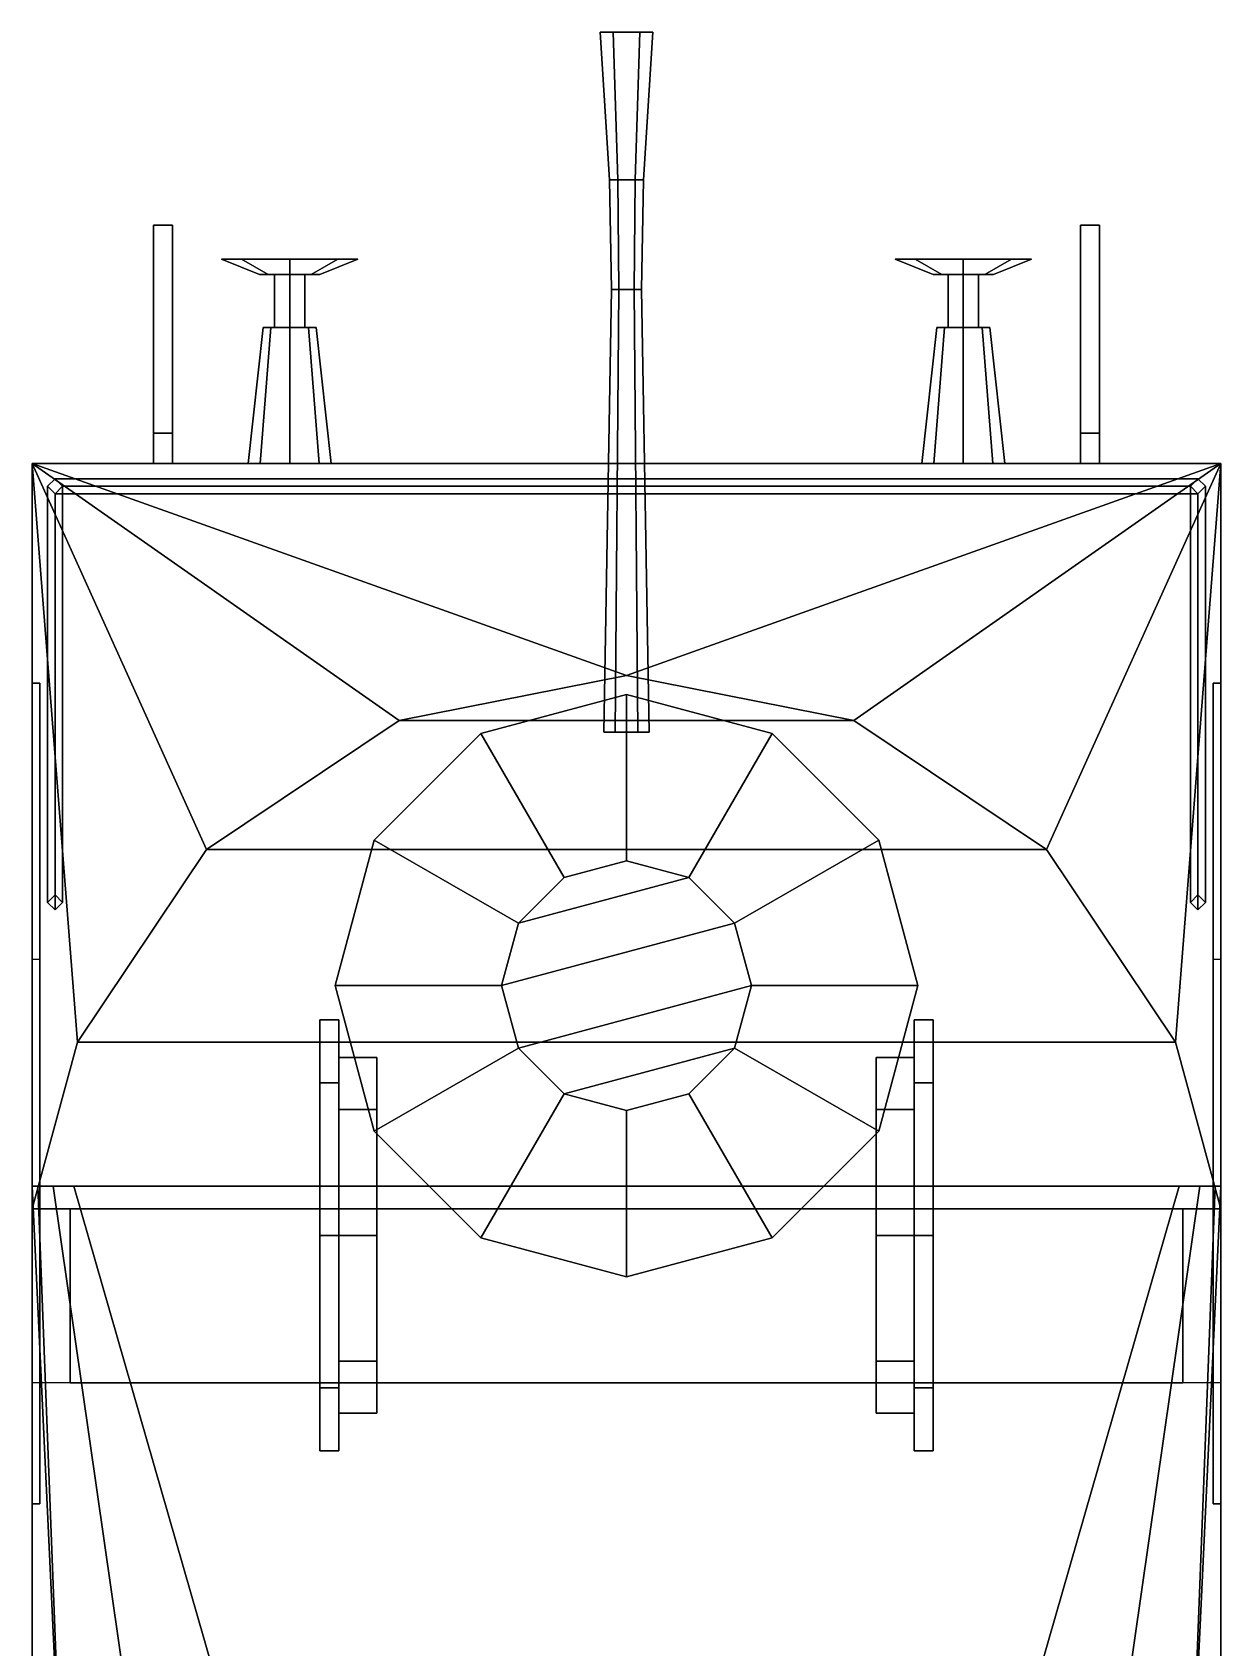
# Model space of a CAD drawing. Extents: x -1.78 to 1.78, y -3.93 to 5.07.
# Drawn here: x -1.57 to 1.57, y 0.8 to 5.07 of the extents above; entities that cross this region are included whole.
import ezdxf

# ---------------------------------------------------------------- set-up
doc = ezdxf.new("R2010")
doc.units = 0
doc.layers.get('0').update_dxf_attribs({"linetype": 'CONTINUOUS'})
for name, color, linetype in [('BARREL', 1, 'CONTINUOUS'), ('BUFFER', 1, 'CONTINUOUS'), ('TURRET', 2, 'CONTINUOUS'), ('WHEELS', 2, 'CONTINUOUS')]:
    doc.layers.add(name, color=color, linetype=linetype)

msp = doc.modelspace()

# ---------------------------------------------------------------- linework, layer by layer
for points in [[(-1.25, 4.56, 0.54), (-1.25, 4.56, 0.54), (-1.25, 4.01, 1.32), (-1.25, 4.56, 1.14)], [(-1.2, 4.56, 1.14), (-1.2, 4.56, 0.54), (-1.25, 4.56, 0.54), (-1.25, 4.56, 1.14)], [(-1.25, 4.56, 1.14), (-1.25, 4.01, 1.32), (-1.2, 4.01, 1.32), (-1.2, 4.56, 1.14)], [(-1.25, 4.56, 0.54), (-1.25, 3.93, 0.54), (-1.25, 3.93, 1.32), (-1.25, 4.01, 1.32)], [(-1.2, 4.01, 1.32), (-1.2, 4.56, 0.54), (-1.2, 4.56, 0.54), (-1.2, 4.56, 1.14)], [(-1.2, 3.93, 1.32), (-1.2, 3.93, 0.54), (-1.2, 4.56, 0.54), (-1.2, 4.01, 1.32)], [(1.2, 4.56, 0.54), (1.2, 4.56, 0.54), (1.2, 4.01, 1.32), (1.2, 4.56, 1.14)], [(1.25, 4.56, 1.14), (1.25, 4.56, 0.54), (1.2, 4.56, 0.54), (1.2, 4.56, 1.14)], [(1.2, 4.56, 1.14), (1.2, 4.01, 1.32), (1.25, 4.01, 1.32), (1.25, 4.56, 1.14)], [(1.2, 4.56, 0.54), (1.2, 3.93, 0.54), (1.2, 3.93, 1.32), (1.2, 4.01, 1.32)], [(1.25, 4.01, 1.32), (1.25, 4.56, 0.54), (1.25, 4.56, 0.54), (1.25, 4.56, 1.14)], [(1.25, 3.93, 1.32), (1.25, 3.93, 0.54), (1.25, 4.56, 0.54), (1.25, 4.01, 1.32)], [(-1.25, 4.01, 1.32), (-1.25, 3.93, 1.32), (-1.2, 3.93, 1.32), (-1.2, 4.01, 1.32)], [(1.2, 4.01, 1.32), (1.2, 3.93, 1.32), (1.25, 3.93, 1.32), (1.25, 4.01, 1.32)], [(-1.57, 3.93, 0.88), (-1.57, -3.39, 0.88), (-1.57, 1.5, 1.13), (-1.57, 3.93, 1.13)], [(-1.57, 3.93, 1.13), (0, 3.37, 1.13), (0, 3.37, 1.13), (1.57, 3.93, 1.13)], [(1.57, 3.93, 1.13), (1.57, 3.93, 0.88), (-1.57, 3.93, 0.88), (-1.57, 3.93, 1.13)], [(-1.57, 3.93, 1.13), (-1.1102, 2.9102, 1.13), (-1.1102, 2.9102, 1.13), (-0.6008, 3.2505, 1.13)], [(-1.57, 3.93, 1.13), (-0.6008, 3.2505, 1.13), (-0.6008, 3.2505, 1.13), (0, 3.37, 1.13)], [(-1.57, 3.93, 1.13), (-1.57, 1.96, 1.13), (-1.57, 1.96, 1.13), (-1.4505, 2.4008, 1.13)], [(-1.57, 3.93, 1.13), (-1.4505, 2.4008, 1.13), (-1.4505, 2.4008, 1.13), (-1.1102, 2.9102, 1.13)], [(0, 3.37, 1.13), (0.6008, 3.2505, 1.13), (0.6008, 3.2505, 1.13), (1.57, 3.93, 1.13)], [(0.6008, 3.2505, 1.13), (1.1102, 2.9102, 1.13), (1.1102, 2.9102, 1.13), (1.57, 3.93, 1.13)], [(1.1102, 2.9102, 1.13), (1.4505, 2.4008, 1.13), (1.4505, 2.4008, 1.13), (1.57, 3.93, 1.13)], [(1.4505, 2.4008, 1.13), (1.57, 1.96, 1.13), (1.57, 1.96, 1.13), (1.57, 3.93, 1.13)], [(1.57, 1.5, 1.13), (1.57, -3.39, 0.88), (1.57, 3.93, 0.88), (1.57, 3.93, 1.13)], [(-1.51, 3.89, 1.13), (-1.53, 3.87, 1.13), (-1.53, 3.87, 1.72), (-1.51, 3.89, 1.72)], [(-1.49, 3.87, 1.13), (-1.51, 3.89, 1.13), (-1.51, 3.89, 1.72), (-1.49, 3.87, 1.72)], [(1.49, 3.87, 1.42), (1.51, 3.89, 1.4), (-1.51, 3.89, 1.4), (-1.49, 3.87, 1.42)], [(1.51, 3.89, 1.4), (1.49, 3.87, 1.38), (-1.49, 3.87, 1.38), (-1.51, 3.89, 1.4)], [(1.49, 3.87, 1.72), (1.51, 3.89, 1.7), (-1.51, 3.89, 1.7), (-1.49, 3.87, 1.72)], [(1.51, 3.89, 1.7), (1.49, 3.87, 1.68), (-1.49, 3.87, 1.68), (-1.51, 3.89, 1.7)], [(1.51, 3.89, 1.13), (1.49, 3.87, 1.13), (1.49, 3.87, 1.72), (1.51, 3.89, 1.72)], [(1.53, 3.87, 1.13), (1.51, 3.89, 1.13), (1.51, 3.89, 1.72), (1.53, 3.87, 1.72)], [(-1.53, 3.87, 1.13), (-1.51, 3.85, 1.13), (-1.51, 3.85, 1.72), (-1.53, 3.87, 1.72)], [(-1.53, 2.77, 1.4), (-1.51, 2.79, 1.42), (-1.51, 3.85, 1.42), (-1.53, 3.87, 1.4)], [(-1.51, 2.79, 1.38), (-1.53, 2.77, 1.4), (-1.53, 3.87, 1.4), (-1.51, 3.85, 1.38)], [(-1.53, 2.77, 1.7), (-1.51, 2.75, 1.72), (-1.51, 3.85, 1.72), (-1.53, 3.87, 1.7)], [(-1.51, 2.79, 1.68), (-1.53, 2.77, 1.7), (-1.53, 3.87, 1.7), (-1.51, 3.85, 1.68)], [(-1.51, 3.85, 1.13), (-1.49, 3.87, 1.13), (-1.49, 3.87, 1.72), (-1.51, 3.85, 1.72)], [(1.51, 3.85, 1.4), (1.49, 3.87, 1.42), (-1.49, 3.87, 1.42), (-1.51, 3.85, 1.4)], [(1.49, 3.87, 1.38), (1.51, 3.85, 1.4), (-1.51, 3.85, 1.4), (-1.49, 3.87, 1.38)], [(1.51, 3.85, 1.7), (1.49, 3.87, 1.72), (-1.49, 3.87, 1.72), (-1.51, 3.85, 1.7)], [(1.49, 3.87, 1.68), (1.51, 3.85, 1.7), (-1.51, 3.85, 1.7), (-1.49, 3.87, 1.68)], [(-1.51, 2.75, 1.72), (-1.49, 2.77, 1.7), (-1.49, 3.87, 1.7), (-1.51, 3.85, 1.72)], [(-1.49, 2.77, 1.7), (-1.51, 2.79, 1.68), (-1.51, 3.85, 1.68), (-1.49, 3.87, 1.7)], [(-1.49, 3.87, 1.7), (-1.51, 3.85, 1.7), (-1.51, 3.85, 1.72), (-1.49, 3.87, 1.72)], [(-1.51, 2.79, 1.42), (-1.49, 2.77, 1.4), (-1.49, 3.85, 1.4), (-1.51, 3.85, 1.42)], [(-1.49, 2.77, 1.4), (-1.51, 2.79, 1.38), (-1.51, 3.85, 1.38), (-1.49, 3.85, 1.4)], [(1.49, 3.87, 1.13), (1.51, 3.85, 1.13), (1.51, 3.85, 1.72), (1.49, 3.87, 1.72)], [(1.49, 2.77, 1.4), (1.51, 2.79, 1.42), (1.51, 3.85, 1.42), (1.49, 3.87, 1.4)], [(1.51, 2.79, 1.38), (1.49, 2.77, 1.4), (1.49, 3.87, 1.4), (1.51, 3.85, 1.38)], [(1.49, 2.77, 1.7), (1.51, 2.75, 1.72), (1.51, 3.85, 1.72), (1.49, 3.87, 1.7)], [(1.51, 2.79, 1.68), (1.49, 2.77, 1.7), (1.49, 3.87, 1.7), (1.51, 3.85, 1.68)], [(1.51, 3.85, 1.13), (1.53, 3.87, 1.13), (1.53, 3.87, 1.72), (1.51, 3.85, 1.72)], [(1.51, 2.79, 1.42), (1.53, 2.77, 1.4), (1.53, 3.87, 1.4), (1.51, 3.85, 1.42)], [(1.53, 2.77, 1.4), (1.51, 2.79, 1.38), (1.51, 3.85, 1.38), (1.53, 3.87, 1.4)], [(1.51, 2.75, 1.72), (1.53, 2.77, 1.7), (1.53, 3.87, 1.7), (1.51, 3.85, 1.72)], [(1.53, 2.77, 1.7), (1.51, 2.79, 1.68), (1.51, 3.85, 1.68), (1.53, 3.87, 1.7)], [(1.53, 3.87, 1.7), (1.51, 3.85, 1.7), (1.51, 3.85, 1.72), (1.53, 3.87, 1.72)], [(-1.55, 3.35, 0.88), (-1.55, 3.35, 0.58), (-1.57, 3.35, 0.58), (-1.57, 3.35, 0.88)], [(-1.57, 3.35, 0.58), (-1.57, 2.62, 0.35), (-1.57, 2.62, 0.88), (-1.57, 3.35, 0.88)], [(-1.55, 2.62, 0.88), (-1.55, 2.62, 0.35), (-1.55, 3.35, 0.58), (-1.55, 3.35, 0.88)], [(0, 3.37, 1.13), (-0.6008, 3.2505, 1.13), (-0.6008, 3.2505, 2.04), (0, 3.37, 2.01)], [(0.6008, 3.2505, 2.04), (0, 3.37, 2.01), (0, 3.37, 2.01), (-0.6008, 3.2505, 2.04)], [(0.6008, 3.2505, 1.13), (0, 3.37, 1.13), (0, 3.37, 2.01), (0.6008, 3.2505, 2.04)], [(1.57, 3.35, 0.88), (1.57, 3.35, 0.58), (1.55, 3.35, 0.58), (1.55, 3.35, 0.88)], [(1.55, 3.35, 0.58), (1.55, 2.62, 0.35), (1.55, 2.62, 0.88), (1.55, 3.35, 0.88)], [(1.57, 2.62, 0.88), (1.57, 2.62, 0.35), (1.57, 3.35, 0.58), (1.57, 3.35, 0.88)], [(-0.6008, 3.2505, 1.13), (-1.1102, 2.9102, 1.13), (-1.1102, 2.9102, 2.1), (-0.6008, 3.2505, 2.04)], [(1.1102, 2.9102, 2.1), (0.6008, 3.2505, 2.04), (-0.6008, 3.2505, 2.04), (-1.1102, 2.9102, 2.1)], [(1.1102, 2.9102, 1.13), (0.6008, 3.2505, 1.13), (0.6008, 3.2505, 2.04), (1.1102, 2.9102, 2.1)], [(-1.1102, 2.9102, 1.13), (-1.4505, 2.4008, 1.13), (-1.4505, 2.4008, 2.1), (-1.1102, 2.9102, 2.1)], [(1.4505, 2.4008, 2.1), (1.1102, 2.9102, 2.1), (-1.1102, 2.9102, 2.1), (-1.4505, 2.4008, 2.1)], [(1.4505, 2.4008, 1.13), (1.1102, 2.9102, 1.13), (1.1102, 2.9102, 2.1), (1.4505, 2.4008, 2.1)], [(-1.51, 2.79, 1.13), (-1.53, 2.77, 1.13), (-1.53, 2.77, 1.7), (-1.51, 2.79, 1.68)], [(-1.49, 2.77, 1.13), (-1.51, 2.79, 1.13), (-1.51, 2.79, 1.68), (-1.49, 2.77, 1.7)], [(1.51, 2.79, 1.13), (1.49, 2.77, 1.13), (1.49, 2.77, 1.7), (1.51, 2.79, 1.68)], [(1.53, 2.77, 1.13), (1.51, 2.79, 1.13), (1.51, 2.79, 1.68), (1.53, 2.77, 1.7)], [(-1.53, 2.77, 1.13), (-1.51, 2.75, 1.13), (-1.51, 2.75, 1.72), (-1.53, 2.77, 1.7)], [(-1.51, 2.75, 1.13), (-1.49, 2.77, 1.13), (-1.49, 2.77, 1.7), (-1.51, 2.75, 1.72)], [(1.49, 2.77, 1.13), (1.51, 2.75, 1.13), (1.51, 2.75, 1.72), (1.49, 2.77, 1.7)], [(1.51, 2.75, 1.13), (1.53, 2.77, 1.13), (1.53, 2.77, 1.7), (1.51, 2.75, 1.72)], [(-1.57, 2.62, 0.35), (-1.57, 1.18, 0.35), (-1.57, 1.18, 0.88), (-1.57, 2.62, 0.88)], [(-1.55, 2.62, 0.35), (-1.55, 1.18, 0.35), (-1.57, 1.18, 0.35), (-1.57, 2.62, 0.35)], [(-1.55, 1.18, 0.88), (-1.55, 1.18, 0.35), (-1.55, 2.62, 0.35), (-1.55, 2.62, 0.88)], [(1.55, 2.62, 0.35), (1.55, 1.18, 0.35), (1.55, 1.18, 0.88), (1.55, 2.62, 0.88)], [(1.57, 2.62, 0.35), (1.57, 1.18, 0.35), (1.55, 1.18, 0.35), (1.55, 2.62, 0.35)], [(1.57, 1.18, 0.88), (1.57, 1.18, 0.35), (1.57, 2.62, 0.35), (1.57, 2.62, 0.88)], [(-1.4505, 2.4008, 1.13), (-1.57, 1.96, 1.13), (-1.57, 1.96, 2.1), (-1.4505, 2.4008, 2.1)], [(1.57, 1.96, 2.1), (1.4505, 2.4008, 2.1), (-1.4505, 2.4008, 2.1), (-1.57, 1.96, 2.1)], [(1.57, 1.96, 1.13), (1.4505, 2.4008, 1.13), (1.4505, 2.4008, 2.1), (1.57, 1.96, 2.1)], [(-1.4883, 0.28, 2.965), (-1.57, 2.02, 2.66), (-1.57, -3.39, 2.66), (-1.4883, -2.04, 2.965)], [(-1.5553, 2.02, 2.715), (-1.57, 2.02, 2.66), (-1.4883, 0.28, 2.965)], [(1.5553, 2.02, 2.715), (1.57, 2.02, 2.66), (-1.57, 2.02, 2.66), (-1.5553, 2.02, 2.715)], [(-1.515, 2.02, 2.7553), (-1.5553, 2.02, 2.715), (-1.4883, 0.28, 2.965), (-1.265, 0.28, 3.1883)], [(1.515, 2.02, 2.7553), (1.5553, 2.02, 2.715), (-1.5553, 2.02, 2.715), (-1.515, 2.02, 2.7553)], [(-1.46, 2.02, 2.77), (-1.515, 2.02, 2.7553), (-1.265, 0.28, 3.1883), (-0.96, 0.28, 3.27)], [(1.46, 2.02, 2.77), (1.515, 2.02, 2.7553), (-1.515, 2.02, 2.7553), (-1.46, 2.02, 2.77)], [(0.96, 0.28, 3.27), (1.46, 2.02, 2.77), (-1.46, 2.02, 2.77), (-0.96, 0.28, 3.27)], [(1.515, 2.02, 2.7553), (1.46, 2.02, 2.77), (0.96, 0.28, 3.27), (1.265, 0.28, 3.1883)], [(1.5553, 2.02, 2.715), (1.515, 2.02, 2.7553), (1.265, 0.28, 3.1883), (1.4883, 0.28, 2.965)], [(1.57, 2.02, 2.66), (1.4883, 0.28, 2.965), (1.4883, -2.04, 2.965), (1.57, -3.39, 2.66)], [(1.57, 2.02, 2.66), (1.5553, 2.02, 2.715), (1.4883, 0.28, 2.965)], [(-1.57, 1.96, 1.13), (-1.57, 1.5, 1.13), (-1.57, 1.5, 2.1), (-1.57, 1.96, 2.1)], [(-1.57, 1.96, 2.1), (-1.57, 1.5, 2.1), (-1.57, 1.5, 2.66), (-1.57, 1.96, 2.66)], [(-1.47, 1.96, 2.1), (-1.47, 1.5, 2.1), (-1.57, 1.5, 2.1), (-1.57, 1.96, 2.1)], [(-1.47, 1.96, 2.66), (-1.47, 1.96, 2.1), (-1.57, 1.96, 2.1), (-1.57, 1.96, 2.66)], [(-1.47, 1.96, 2.1), (-1.47, 1.5, 2.1), (1.47, 1.5, 2.1), (1.47, 1.96, 2.1)], [(-1.47, 1.5, 2.66), (-1.47, 1.5, 2.1), (-1.47, 1.96, 2.1), (-1.47, 1.96, 2.66)], [(1.47, 1.96, 2.1), (1.47, 1.5, 2.1), (1.47, 1.5, 2.66), (1.47, 1.96, 2.66)], [(1.57, 1.96, 2.1), (1.57, 1.5, 2.1), (1.47, 1.5, 2.1), (1.47, 1.96, 2.1)], [(1.57, 1.96, 2.66), (1.57, 1.96, 2.1), (1.47, 1.96, 2.1), (1.47, 1.96, 2.66)], [(1.57, 1.5, 2.1), (1.57, 1.5, 1.13), (1.57, 1.96, 1.13), (1.57, 1.96, 2.1)], [(1.57, 1.5, 2.66), (1.57, 1.5, 2.1), (1.57, 1.96, 2.1), (1.57, 1.96, 2.66)], [(-1.57, 1.5, 1.13), (-1.57, -3.39, 0.88), (-1.57, -3.39, 2.66), (-1.57, 1.5, 2.66)], [(-1.47, 1.5, 2.1), (-1.47, 1.5, 2.66), (1.47, 1.5, 2.66), (1.47, 1.5, 2.1)], [(1.57, -3.39, 2.66), (1.57, -3.39, 0.88), (1.57, 1.5, 1.13), (1.57, 1.5, 2.66)], [(-1.57, 1.18, 0.88), (-1.57, 1.18, 0.35), (-1.55, 1.18, 0.35), (-1.55, 1.18, 0.88)], [(1.55, 1.18, 0.88), (1.55, 1.18, 0.35), (1.57, 1.18, 0.35), (1.57, 1.18, 0.88)]]:
    msp.add_3dface(points)
at = {"layer": 'BARREL'}
for points in [[(-0.0225, 4.68, 2.281), (-0.045, 4.68, 2.32), (-0.07, 5.07, 2.32), (-0.035, 5.07, 2.2594)], [(-0.045, 4.68, 2.32), (-0.0225, 4.68, 2.359), (-0.035, 5.07, 2.3806), (-0.07, 5.07, 2.32)], [(0.0225, 4.68, 2.281), (-0.0225, 4.68, 2.281), (-0.035, 5.07, 2.2594), (0.035, 5.07, 2.2594)], [(-0.0225, 4.68, 2.359), (0.0225, 4.68, 2.359), (0.035, 5.07, 2.3806), (-0.035, 5.07, 2.3806)], [(0.045, 4.68, 2.32), (0.0225, 4.68, 2.281), (0.035, 5.07, 2.2594), (0.07, 5.07, 2.32)], [(0.0225, 4.68, 2.359), (0.045, 4.68, 2.32), (0.07, 5.07, 2.32), (0.035, 5.07, 2.3806)], [(-0.0225, 4.68, 2.359), (0.0225, 4.68, 2.281), (-0.0225, 4.68, 2.281), (-0.045, 4.68, 2.32)], [(-0.02, 4.39, 2.2854), (-0.04, 4.39, 2.32), (-0.045, 4.68, 2.32), (-0.0225, 4.68, 2.281)], [(-0.04, 4.39, 2.32), (-0.02, 4.39, 2.3546), (-0.0225, 4.68, 2.359), (-0.045, 4.68, 2.32)], [(0.0225, 4.68, 2.359), (0.045, 4.68, 2.32), (0.0225, 4.68, 2.281), (-0.0225, 4.68, 2.359)], [(0.02, 4.39, 2.2854), (-0.02, 4.39, 2.2854), (-0.0225, 4.68, 2.281), (0.0225, 4.68, 2.281)], [(-0.02, 4.39, 2.3546), (0.02, 4.39, 2.3546), (0.0225, 4.68, 2.359), (-0.0225, 4.68, 2.359)], [(0.04, 4.39, 2.32), (0.02, 4.39, 2.2854), (0.0225, 4.68, 2.281), (0.045, 4.68, 2.32)], [(0.02, 4.39, 2.3546), (0.04, 4.39, 2.32), (0.045, 4.68, 2.32), (0.0225, 4.68, 2.359)], [(-0.03, 3.22, 2.268), (-0.06, 3.22, 2.32), (-0.04, 4.39, 2.32), (-0.02, 4.39, 2.2854)], [(-0.06, 3.22, 2.32), (-0.03, 3.22, 2.372), (-0.02, 4.39, 2.3546), (-0.04, 4.39, 2.32)], [(0.03, 3.22, 2.268), (-0.03, 3.22, 2.268), (-0.02, 4.39, 2.2854), (0.02, 4.39, 2.2854)], [(-0.03, 3.22, 2.372), (0.03, 3.22, 2.372), (0.02, 4.39, 2.3546), (-0.02, 4.39, 2.3546)], [(0.06, 3.22, 2.32), (0.03, 3.22, 2.268), (0.02, 4.39, 2.2854), (0.04, 4.39, 2.32)], [(0.03, 3.22, 2.372), (0.06, 3.22, 2.32), (0.04, 4.39, 2.32), (0.02, 4.39, 2.3546)]]:
    msp.add_3dface(points, dxfattribs=at)
at = {"layer": 'BUFFER'}
for points in [[(-0.97, 4.43, 1.01), (-0.9466, 4.43, 1.0666), (-1.0173, 4.47, 1.1373), (-1.07, 4.47, 1.01)], [(-0.9466, 4.43, 0.9534), (-0.97, 4.43, 1.01), (-1.07, 4.47, 1.01), (-1.0173, 4.47, 0.8827)], [(-1.0173, 4.47, 0.8827), (-1.07, 4.47, 1.01), (-1.0173, 4.47, 1.1373), (-0.89, 4.47, 0.83)], [(-0.9466, 4.43, 1.0666), (-0.89, 4.43, 1.09), (-0.89, 4.47, 1.19), (-1.0173, 4.47, 1.1373)], [(-0.89, 4.43, 0.93), (-0.9466, 4.43, 0.9534), (-1.0173, 4.47, 0.8827), (-0.89, 4.47, 0.83)], [(-0.89, 4.47, 0.83), (-1.0173, 4.47, 1.1373), (-0.89, 4.47, 1.19), (-0.7627, 4.47, 0.8827)], [(-0.89, 4.43, 1.09), (-0.8334, 4.43, 1.0666), (-0.7627, 4.47, 1.1373), (-0.89, 4.47, 1.19)], [(-0.8334, 4.43, 0.9534), (-0.89, 4.43, 0.93), (-0.89, 4.47, 0.83), (-0.7627, 4.47, 0.8827)], [(-0.7627, 4.47, 0.8827), (-0.89, 4.47, 1.19), (-0.7627, 4.47, 1.1373), (-0.71, 4.47, 1.01)], [(-0.8334, 4.43, 1.0666), (-0.81, 4.43, 1.01), (-0.71, 4.47, 1.01), (-0.7627, 4.47, 1.1373)], [(-0.81, 4.43, 1.01), (-0.8334, 4.43, 0.9534), (-0.7627, 4.47, 0.8827), (-0.71, 4.47, 1.01)], [(0.81, 4.43, 1.01), (0.8334, 4.43, 1.0666), (0.7627, 4.47, 1.1373), (0.71, 4.47, 1.01)], [(0.7627, 4.47, 0.8827), (0.71, 4.47, 1.01), (0.7627, 4.47, 1.1373), (0.89, 4.47, 0.83)], [(0.8334, 4.43, 0.9534), (0.81, 4.43, 1.01), (0.71, 4.47, 1.01), (0.7627, 4.47, 0.8827)], [(0.8334, 4.43, 1.0666), (0.89, 4.43, 1.09), (0.89, 4.47, 1.19), (0.7627, 4.47, 1.1373)], [(0.89, 4.47, 0.83), (0.7627, 4.47, 1.1373), (0.89, 4.47, 1.19), (1.0173, 4.47, 0.8827)], [(0.89, 4.43, 0.93), (0.8334, 4.43, 0.9534), (0.7627, 4.47, 0.8827), (0.89, 4.47, 0.83)], [(0.89, 4.43, 1.09), (0.9466, 4.43, 1.0666), (1.0173, 4.47, 1.1373), (0.89, 4.47, 1.19)], [(1.0173, 4.47, 0.8827), (0.89, 4.47, 1.19), (1.0173, 4.47, 1.1373), (1.07, 4.47, 1.01)], [(0.9466, 4.43, 0.9534), (0.89, 4.43, 0.93), (0.89, 4.47, 0.83), (1.0173, 4.47, 0.8827)], [(0.9466, 4.43, 1.0666), (0.97, 4.43, 1.01), (1.07, 4.47, 1.01), (1.0173, 4.47, 1.1373)], [(0.97, 4.43, 1.01), (0.9466, 4.43, 0.9534), (1.0173, 4.47, 0.8827), (1.07, 4.47, 1.01)], [(-0.97, 4.43, 1.01), (-0.9466, 4.43, 0.9534), (-0.89, 4.43, 0.93), (-0.9466, 4.43, 1.0666)], [(-0.9466, 4.43, 1.0666), (-0.89, 4.43, 0.93), (-0.8334, 4.43, 0.9534), (-0.89, 4.43, 1.09)], [(-0.93, 4.43, 1.01), (-0.89, 4.43, 0.97), (-0.89, 4.29, 0.97), (-0.93, 4.29, 1.01)], [(-0.89, 4.43, 1.05), (-0.93, 4.43, 1.01), (-0.93, 4.29, 1.01), (-0.89, 4.29, 1.05)], [(-0.89, 4.43, 0.97), (-0.85, 4.43, 1.01), (-0.85, 4.29, 1.01), (-0.89, 4.29, 0.97)], [(-0.85, 4.43, 1.01), (-0.89, 4.43, 1.05), (-0.89, 4.29, 1.05), (-0.85, 4.29, 1.01)], [(-0.89, 4.43, 1.09), (-0.8334, 4.43, 0.9534), (-0.81, 4.43, 1.01), (-0.8334, 4.43, 1.0666)], [(0.81, 4.43, 1.01), (0.8334, 4.43, 0.9534), (0.89, 4.43, 0.93), (0.8334, 4.43, 1.0666)], [(0.8334, 4.43, 1.0666), (0.89, 4.43, 0.93), (0.9466, 4.43, 0.9534), (0.89, 4.43, 1.09)], [(0.89, 4.43, 1.05), (0.85, 4.43, 1.01), (0.85, 4.29, 1.01), (0.89, 4.29, 1.05)], [(0.85, 4.43, 1.01), (0.89, 4.43, 0.97), (0.89, 4.29, 0.97), (0.85, 4.29, 1.01)], [(0.93, 4.43, 1.01), (0.89, 4.43, 1.05), (0.89, 4.29, 1.05), (0.93, 4.29, 1.01)], [(0.89, 4.43, 0.97), (0.93, 4.43, 1.01), (0.93, 4.29, 1.01), (0.89, 4.29, 0.97)], [(0.89, 4.43, 1.09), (0.9466, 4.43, 0.9534), (0.97, 4.43, 1.01), (0.9466, 4.43, 1.0666)], [(-1, 3.93, 1.01), (-0.9678, 3.93, 1.0878), (-0.9395, 4.29, 1.0595), (-0.96, 4.29, 1.01)], [(-0.9678, 3.93, 0.9322), (-1, 3.93, 1.01), (-0.96, 4.29, 1.01), (-0.9395, 4.29, 0.9605)], [(-0.9678, 3.93, 1.0878), (-0.89, 3.93, 1.12), (-0.89, 4.29, 1.08), (-0.9395, 4.29, 1.0595)], [(-0.89, 3.93, 0.9), (-0.9678, 3.93, 0.9322), (-0.9395, 4.29, 0.9605), (-0.89, 4.29, 0.94)], [(-0.89, 4.29, 1.08), (-0.9395, 4.29, 0.9605), (-0.96, 4.29, 1.01), (-0.9395, 4.29, 1.0595)], [(-0.8405, 4.29, 1.0595), (-0.89, 4.29, 0.94), (-0.9395, 4.29, 0.9605), (-0.89, 4.29, 1.08)], [(-0.89, 3.93, 1.12), (-0.8122, 3.93, 1.0878), (-0.8405, 4.29, 1.0595), (-0.89, 4.29, 1.08)], [(-0.82, 4.29, 1.01), (-0.8405, 4.29, 0.9605), (-0.89, 4.29, 0.94), (-0.8405, 4.29, 1.0595)], [(-0.8122, 3.93, 0.9322), (-0.89, 3.93, 0.9), (-0.89, 4.29, 0.94), (-0.8405, 4.29, 0.9605)], [(-0.8122, 3.93, 1.0878), (-0.78, 3.93, 1.01), (-0.82, 4.29, 1.01), (-0.8405, 4.29, 1.0595)], [(-0.78, 3.93, 1.01), (-0.8122, 3.93, 0.9322), (-0.8405, 4.29, 0.9605), (-0.82, 4.29, 1.01)], [(0.78, 3.93, 1.01), (0.8122, 3.93, 1.0878), (0.8405, 4.29, 1.0595), (0.82, 4.29, 1.01)], [(0.8122, 3.93, 0.9322), (0.78, 3.93, 1.01), (0.82, 4.29, 1.01), (0.8405, 4.29, 0.9605)], [(0.8122, 3.93, 1.0878), (0.89, 3.93, 1.12), (0.89, 4.29, 1.08), (0.8405, 4.29, 1.0595)], [(0.89, 3.93, 0.9), (0.8122, 3.93, 0.9322), (0.8405, 4.29, 0.9605), (0.89, 4.29, 0.94)], [(0.89, 4.29, 1.08), (0.8405, 4.29, 0.9605), (0.82, 4.29, 1.01), (0.8405, 4.29, 1.0595)], [(0.9395, 4.29, 1.0595), (0.89, 4.29, 0.94), (0.8405, 4.29, 0.9605), (0.89, 4.29, 1.08)], [(0.89, 3.93, 1.12), (0.9678, 3.93, 1.0878), (0.9395, 4.29, 1.0595), (0.89, 4.29, 1.08)], [(0.96, 4.29, 1.01), (0.9395, 4.29, 0.9605), (0.89, 4.29, 0.94), (0.9395, 4.29, 1.0595)], [(0.9678, 3.93, 0.9322), (0.89, 3.93, 0.9), (0.89, 4.29, 0.94), (0.9395, 4.29, 0.9605)], [(0.9678, 3.93, 1.0878), (1, 3.93, 1.01), (0.96, 4.29, 1.01), (0.9395, 4.29, 1.0595)], [(1, 3.93, 1.01), (0.9678, 3.93, 0.9322), (0.9395, 4.29, 0.9605), (0.96, 4.29, 1.01)]]:
    msp.add_3dface(points, dxfattribs=at)
at = {"layer": 'TURRET'}
for points in [[(0, 3.32, 2.01), (-0.385, 3.2168, 2.01), (-0.385, 3.2168, 2.56), (0, 3.32, 2.56)], [(0, 3.32, 2.56), (-0.385, 3.2168, 2.56), (-0.165, 2.8358, 2.65), (0, 2.88, 2.65)], [(0.385, 3.2168, 2.01), (0, 3.32, 2.01), (0, 3.32, 2.56), (0.385, 3.2168, 2.56)], [(0.385, 3.2168, 2.56), (0, 3.32, 2.56), (0, 2.88, 2.65), (0.165, 2.8358, 2.65)], [(-0.385, 3.2168, 2.01), (-0.6668, 2.935, 2.01), (-0.6668, 2.935, 2.56), (-0.385, 3.2168, 2.56)], [(-0.385, 3.2168, 2.56), (-0.6668, 2.935, 2.56), (-0.2858, 2.715, 2.65), (-0.165, 2.8358, 2.65)], [(0.6668, 2.935, 2.56), (0.385, 3.2168, 2.56), (0.165, 2.8358, 2.65), (0.2858, 2.715, 2.65)], [(0.6668, 2.935, 2.01), (0.385, 3.2168, 2.01), (0.385, 3.2168, 2.56), (0.6668, 2.935, 2.56)], [(-0.6668, 2.935, 2.01), (-0.77, 2.55, 2.01), (-0.77, 2.55, 2.56), (-0.6668, 2.935, 2.56)], [(-0.6668, 2.935, 2.56), (-0.77, 2.55, 2.56), (-0.33, 2.55, 2.65), (-0.2858, 2.715, 2.65)], [(0.77, 2.55, 2.56), (0.6668, 2.935, 2.56), (0.2858, 2.715, 2.65), (0.33, 2.55, 2.65)], [(0.77, 2.55, 2.01), (0.6668, 2.935, 2.01), (0.6668, 2.935, 2.56), (0.77, 2.55, 2.56)], [(0, 2.88, 2.65), (-0.165, 2.8358, 2.65), (-0.2858, 2.715, 2.65), (0.165, 2.8358, 2.65)], [(0.165, 2.8358, 2.65), (-0.2858, 2.715, 2.65), (-0.33, 2.55, 2.65), (0.2858, 2.715, 2.65)], [(0.2858, 2.715, 2.65), (-0.33, 2.55, 2.65), (-0.2858, 2.385, 2.65), (0.33, 2.55, 2.65)], [(-0.77, 2.55, 2.01), (-0.6668, 2.165, 2.01), (-0.6668, 2.165, 2.56), (-0.77, 2.55, 2.56)], [(-0.77, 2.55, 2.56), (-0.6668, 2.165, 2.56), (-0.2858, 2.385, 2.65), (-0.33, 2.55, 2.65)], [(0.33, 2.55, 2.65), (-0.2858, 2.385, 2.65), (-0.165, 2.2642, 2.65), (0.2858, 2.385, 2.65)], [(0.6668, 2.165, 2.56), (0.77, 2.55, 2.56), (0.33, 2.55, 2.65), (0.2858, 2.385, 2.65)], [(0.6668, 2.165, 2.01), (0.77, 2.55, 2.01), (0.77, 2.55, 2.56), (0.6668, 2.165, 2.56)], [(-0.6668, 2.165, 2.56), (-0.385, 1.8832, 2.56), (-0.165, 2.2642, 2.65), (-0.2858, 2.385, 2.65)], [(0.2858, 2.385, 2.65), (-0.165, 2.2642, 2.65), (0, 2.22, 2.65), (0.165, 2.2642, 2.65)], [(0.385, 1.8832, 2.56), (0.6668, 2.165, 2.56), (0.2858, 2.385, 2.65), (0.165, 2.2642, 2.65)], [(-0.385, 1.8832, 2.56), (0, 1.78, 2.56), (0, 2.22, 2.65), (-0.165, 2.2642, 2.65)], [(0, 1.78, 2.56), (0.385, 1.8832, 2.56), (0.165, 2.2642, 2.65), (0, 2.22, 2.65)], [(-0.6668, 2.165, 2.01), (-0.385, 1.8832, 2.01), (-0.385, 1.8832, 2.56), (-0.6668, 2.165, 2.56)], [(0.385, 1.8832, 2.01), (0.6668, 2.165, 2.01), (0.6668, 2.165, 2.56), (0.385, 1.8832, 2.56)], [(-0.385, 1.8832, 2.01), (0, 1.78, 2.01), (0, 1.78, 2.56), (-0.385, 1.8832, 2.56)], [(0, 1.78, 2.01), (0.385, 1.8832, 2.01), (0.385, 1.8832, 2.56), (0, 1.78, 2.56)]]:
    msp.add_3dface(points, dxfattribs=at)
at = {"layer": 'WHEELS'}
for points in [[(-0.81, 1.32, 0.47), (-0.81, 2.2931, 0.8731), (-0.81, 2.46, 0.47), (-0.81, 1.4869, 0.0669)], [(-0.81, 1.4869, 0.0669), (-0.81, 2.46, 0.47), (-0.81, 2.2931, 0.0669), (-0.81, 1.89, -0.1)], [(-0.76, 2.2931, 0.8731), (-0.76, 2.46, 0.47), (-0.81, 2.46, 0.47), (-0.81, 2.2931, 0.8731)], [(-0.76, 2.46, 0.47), (-0.76, 2.2931, 0.0669), (-0.81, 2.2931, 0.0669), (-0.81, 2.46, 0.47)], [(-0.76, 2.2223, 0.8023), (-0.76, 2.36, 0.47), (-0.76, 2.46, 0.47), (-0.76, 2.2931, 0.8731)], [(-0.76, 2.36, 0.47), (-0.76, 2.2223, 0.1377), (-0.76, 2.2931, 0.0669), (-0.76, 2.46, 0.47)], [(0.76, 2.36, 0.47), (0.76, 2.2223, 0.8023), (0.76, 2.2931, 0.8731), (0.76, 2.46, 0.47)], [(0.76, 2.46, 0.47), (0.76, 2.2931, 0.8731), (0.81, 2.2931, 0.8731), (0.81, 2.46, 0.47)], [(0.76, 2.2223, 0.1377), (0.76, 2.36, 0.47), (0.76, 2.46, 0.47), (0.76, 2.2931, 0.0669)], [(0.76, 2.2931, 0.0669), (0.76, 2.46, 0.47), (0.81, 2.46, 0.47), (0.81, 2.2931, 0.0669)], [(0.81, 2.2931, 0.8731), (0.81, 1.89, 1.04), (0.81, 1.4869, 0.8731), (0.81, 2.46, 0.47)], [(0.81, 2.46, 0.47), (0.81, 1.4869, 0.8731), (0.81, 1.32, 0.47), (0.81, 2.2931, 0.0669)], [(-0.66, 2.2223, 0.8023), (-0.66, 2.36, 0.47), (-0.76, 2.36, 0.47), (-0.76, 2.2223, 0.8023)], [(-0.66, 2.36, 0.47), (-0.66, 2.2223, 0.1377), (-0.76, 2.2223, 0.1377), (-0.76, 2.36, 0.47)], [(-0.66, 2.36, 0.47), (-0.66, 1.5577, 0.1377), (-0.66, 1.89), (-0.66, 2.2223, 0.1377)], [(-0.66, 2.2223, 0.8023), (-0.66, 1.42, 0.47), (-0.66, 1.5577, 0.1377), (-0.66, 2.36, 0.47)], [(0.66, 1.89, 0.94), (0.66, 2.2223, 0.8023), (0.66, 2.36, 0.47), (0.66, 1.5577, 0.8023)], [(0.66, 1.5577, 0.8023), (0.66, 2.36, 0.47), (0.66, 2.2223, 0.1377), (0.66, 1.42, 0.47)], [(0.66, 2.36, 0.47), (0.66, 2.2223, 0.8023), (0.76, 2.2223, 0.8023), (0.76, 2.36, 0.47)], [(0.66, 2.2223, 0.1377), (0.66, 2.36, 0.47), (0.76, 2.36, 0.47), (0.76, 2.2223, 0.1377)], [(-0.81, 1.4869, 0.8731), (-0.81, 1.89, 1.04), (-0.81, 2.2931, 0.8731), (-0.81, 1.32, 0.47)], [(-0.76, 2.2931, 0.0669), (-0.76, 1.89, -0.1), (-0.81, 1.89, -0.1), (-0.81, 2.2931, 0.0669)], [(-0.76, 1.89, 1.04), (-0.76, 2.2931, 0.8731), (-0.81, 2.2931, 0.8731), (-0.81, 1.89, 1.04)], [(-0.76, 1.89, 0.94), (-0.76, 2.2223, 0.8023), (-0.76, 2.2931, 0.8731), (-0.76, 1.89, 1.04)], [(-0.76, 2.2223, 0.1377), (-0.76, 1.89), (-0.76, 1.89, -0.1), (-0.76, 2.2931, 0.0669)], [(0.76, 2.2223, 0.8023), (0.76, 1.89, 0.94), (0.76, 1.89, 1.04), (0.76, 2.2931, 0.8731)], [(0.76, 1.89), (0.76, 2.2223, 0.1377), (0.76, 2.2931, 0.0669), (0.76, 1.89, -0.1)], [(0.76, 1.89, -0.1), (0.76, 2.2931, 0.0669), (0.81, 2.2931, 0.0669), (0.81, 1.89, -0.1)], [(0.76, 2.2931, 0.8731), (0.76, 1.89, 1.04), (0.81, 1.89, 1.04), (0.81, 2.2931, 0.8731)], [(0.81, 2.2931, 0.0669), (0.81, 1.32, 0.47), (0.81, 1.4869, 0.0669), (0.81, 1.89, -0.1)], [(-0.66, 1.89, 0.94), (-0.66, 2.2223, 0.8023), (-0.76, 2.2223, 0.8023), (-0.76, 1.89, 0.94)], [(-0.66, 2.2223, 0.1377), (-0.66, 1.89), (-0.76, 1.89), (-0.76, 2.2223, 0.1377)], [(-0.66, 1.89, 0.94), (-0.66, 1.5577, 0.8023), (-0.66, 1.42, 0.47), (-0.66, 2.2223, 0.8023)], [(0.66, 1.42, 0.47), (0.66, 2.2223, 0.1377), (0.66, 1.89), (0.66, 1.5577, 0.1377)], [(0.66, 2.2223, 0.8023), (0.66, 1.89, 0.94), (0.76, 1.89, 0.94), (0.76, 2.2223, 0.8023)], [(0.66, 1.89), (0.66, 2.2223, 0.1377), (0.76, 2.2223, 0.1377), (0.76, 1.89)], [(-0.76, 1.89, -0.1), (-0.76, 1.4869, 0.0669), (-0.81, 1.4869, 0.0669), (-0.81, 1.89, -0.1)], [(-0.76, 1.4869, 0.8731), (-0.76, 1.89, 1.04), (-0.81, 1.89, 1.04), (-0.81, 1.4869, 0.8731)], [(-0.66, 1.5577, 0.8023), (-0.66, 1.89, 0.94), (-0.76, 1.89, 0.94), (-0.76, 1.5577, 0.8023)], [(-0.76, 1.5577, 0.8023), (-0.76, 1.89, 0.94), (-0.76, 1.89, 1.04), (-0.76, 1.4869, 0.8731)], [(-0.66, 1.89), (-0.66, 1.5577, 0.1377), (-0.76, 1.5577, 0.1377), (-0.76, 1.89)], [(-0.76, 1.89), (-0.76, 1.5577, 0.1377), (-0.76, 1.4869, 0.0669), (-0.76, 1.89, -0.1)], [(0.66, 1.89, 0.94), (0.66, 1.5577, 0.8023), (0.76, 1.5577, 0.8023), (0.76, 1.89, 0.94)], [(0.66, 1.5577, 0.1377), (0.66, 1.89), (0.76, 1.89), (0.76, 1.5577, 0.1377)], [(0.76, 1.89, 0.94), (0.76, 1.5577, 0.8023), (0.76, 1.4869, 0.8731), (0.76, 1.89, 1.04)], [(0.76, 1.5577, 0.1377), (0.76, 1.89), (0.76, 1.89, -0.1), (0.76, 1.4869, 0.0669)], [(0.76, 1.4869, 0.0669), (0.76, 1.89, -0.1), (0.81, 1.89, -0.1), (0.81, 1.4869, 0.0669)], [(0.76, 1.89, 1.04), (0.76, 1.4869, 0.8731), (0.81, 1.4869, 0.8731), (0.81, 1.89, 1.04)], [(-0.76, 1.42, 0.47), (-0.76, 1.5577, 0.8023), (-0.76, 1.4869, 0.8731), (-0.76, 1.32, 0.47)], [(-0.66, 1.42, 0.47), (-0.66, 1.5577, 0.8023), (-0.76, 1.5577, 0.8023), (-0.76, 1.42, 0.47)], [(-0.76, 1.5577, 0.1377), (-0.76, 1.42, 0.47), (-0.76, 1.32, 0.47), (-0.76, 1.4869, 0.0669)], [(-0.66, 1.5577, 0.1377), (-0.66, 1.42, 0.47), (-0.76, 1.42, 0.47), (-0.76, 1.5577, 0.1377)], [(0.66, 1.5577, 0.8023), (0.66, 1.42, 0.47), (0.76, 1.42, 0.47), (0.76, 1.5577, 0.8023)], [(0.66, 1.42, 0.47), (0.66, 1.5577, 0.1377), (0.76, 1.5577, 0.1377), (0.76, 1.42, 0.47)], [(0.76, 1.5577, 0.8023), (0.76, 1.42, 0.47), (0.76, 1.32, 0.47), (0.76, 1.4869, 0.8731)], [(0.76, 1.42, 0.47), (0.76, 1.5577, 0.1377), (0.76, 1.4869, 0.0669), (0.76, 1.32, 0.47)], [(-0.76, 1.32, 0.47), (-0.76, 1.4869, 0.8731), (-0.81, 1.4869, 0.8731), (-0.81, 1.32, 0.47)], [(-0.76, 1.4869, 0.0669), (-0.76, 1.32, 0.47), (-0.81, 1.32, 0.47), (-0.81, 1.4869, 0.0669)], [(0.76, 1.4869, 0.8731), (0.76, 1.32, 0.47), (0.81, 1.32, 0.47), (0.81, 1.4869, 0.8731)], [(0.76, 1.32, 0.47), (0.76, 1.4869, 0.0669), (0.81, 1.4869, 0.0669), (0.81, 1.32, 0.47)]]:
    msp.add_3dface(points, dxfattribs=at)

doc.saveas('drawing.dxf')
